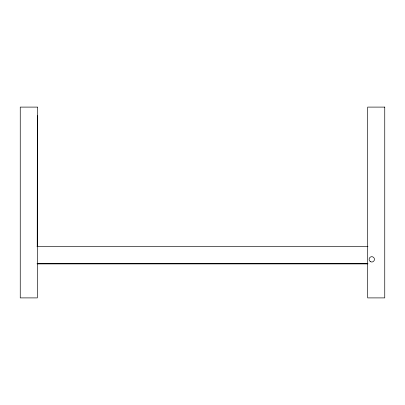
<?xml version="1.0" encoding="UTF-8"?>
<svg xmlns="http://www.w3.org/2000/svg" width="405" height="405" viewBox="0 0 405 405"><rect width="100%" height="100%" fill="white"/><g stroke="black" fill="none" stroke-linecap="round" stroke-linejoin="round"><path stroke-width="0.61" d="M37.336 115.648L37.235 246.64M37.022 246.64L367.983 246.64M37.022 263.726L367.988 263.726M37.336 263.863L367.664 263.863M37.336 107.102L20.25 107.102L20.25 297.898L37.336 297.898L37.336 107.102M384.75 107.102L367.664 107.102L367.664 297.898L384.75 297.898L384.75 107.102M370.448 261.665A2.673 2.673 0 0 0 374.453 259.352A2.673 2.673 0 0 0 370.448 257.038A2.673 2.673 0 0 0 370.448 261.665"/></g></svg>
